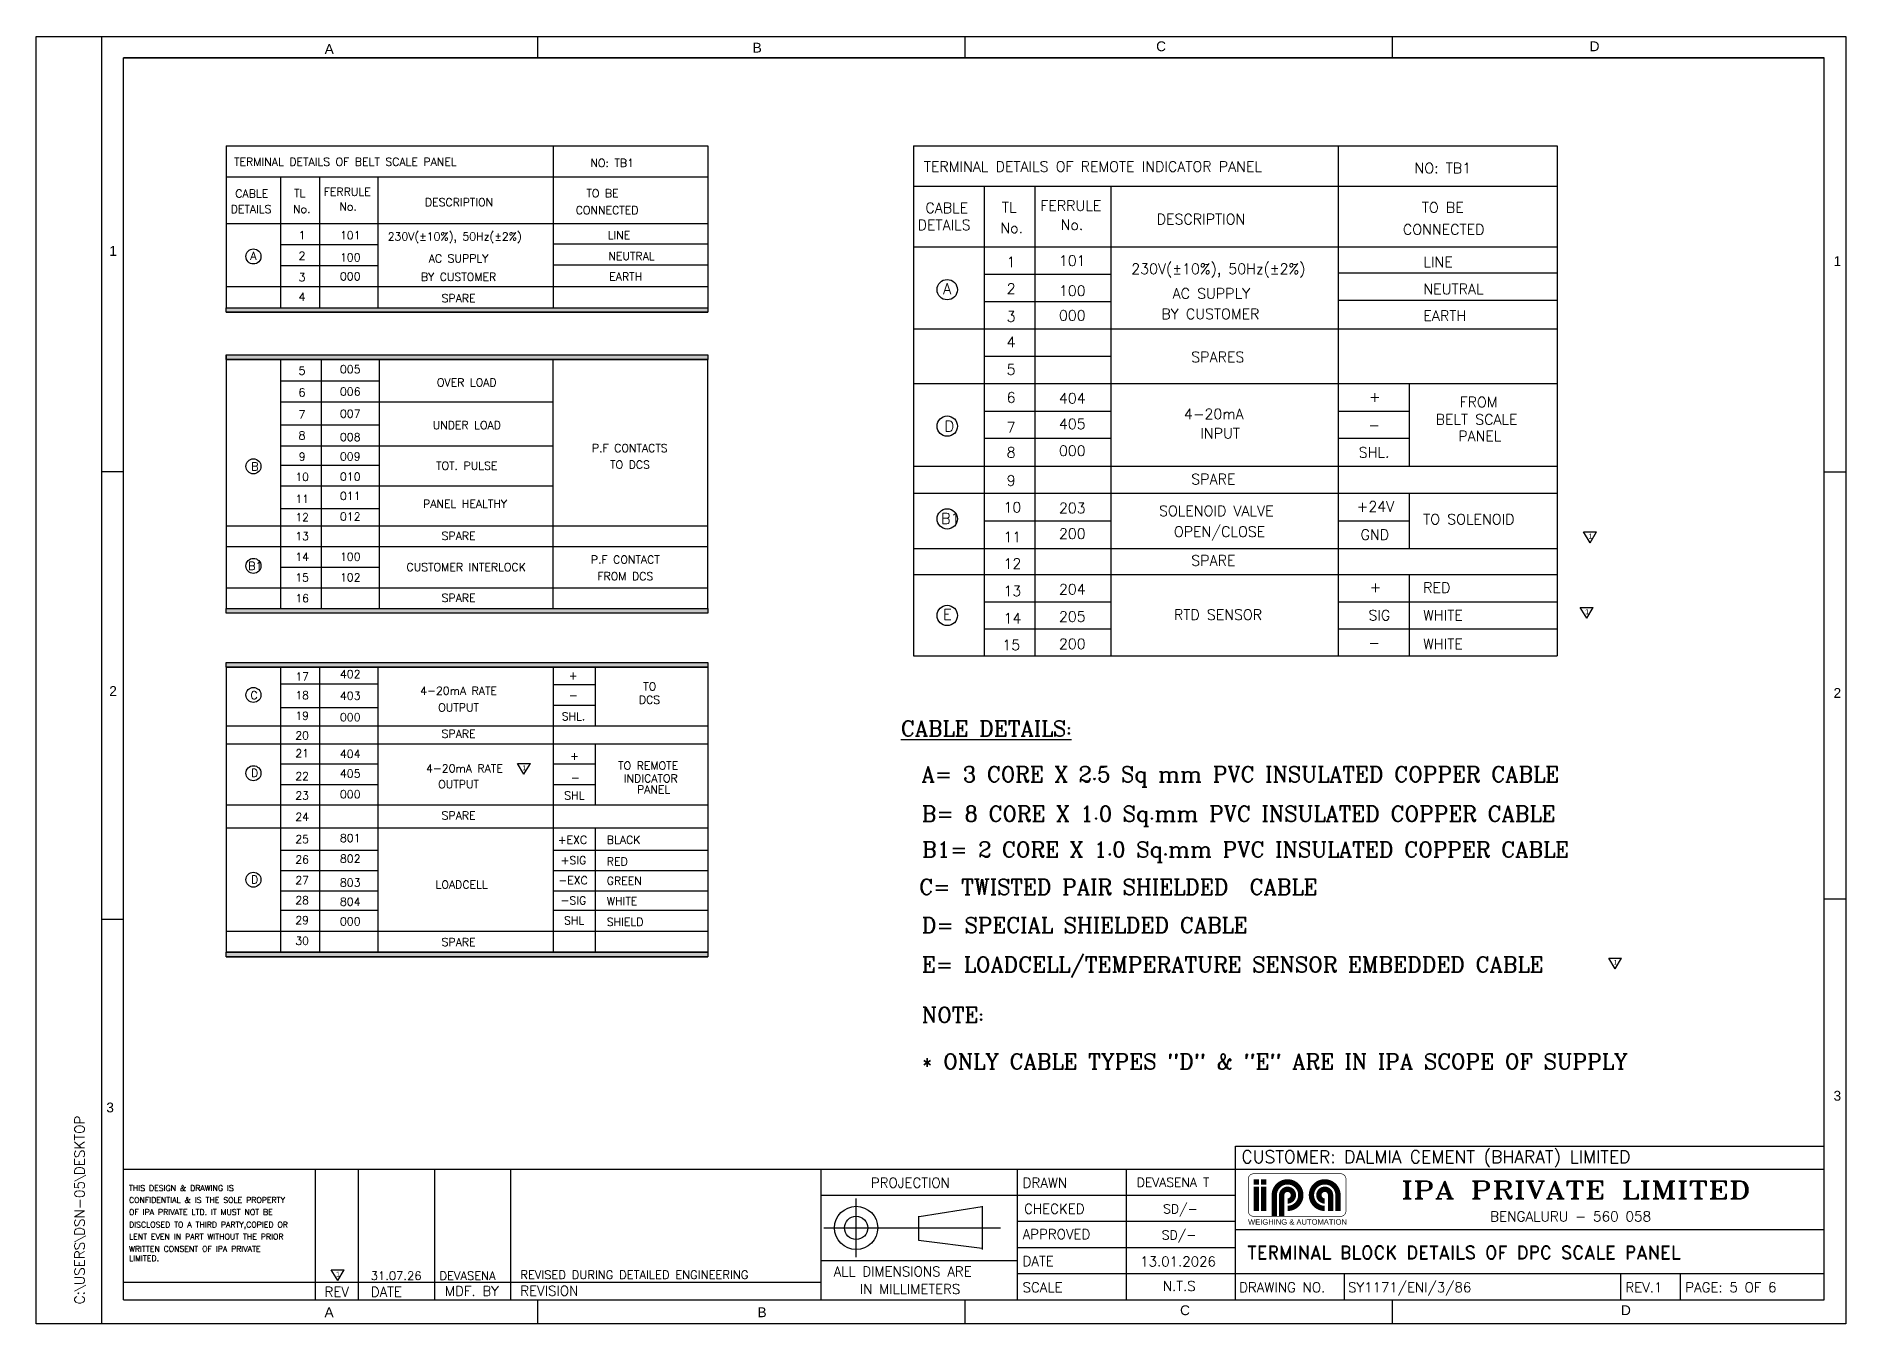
# Model space of a CAD drawing. Header units: inches. Extents: x 784 to 2184505, y 7 to 371504.
# Drawn here: x 707343 to 835854, y 275330 to 366831 of the extents above; entities that cross this region are included whole.
import ezdxf
from ezdxf.enums import TextEntityAlignment as Align

# ---------------------------------------------------------------- set-up
doc = ezdxf.new("R2010")
doc.units = ezdxf.units.IN
doc.header["$MEASUREMENT"] = 0
doc.layers.add('Object', color=2, linetype='Continuous', lineweight=30)
doc.layers.add('SHEET', color=10, linetype='Continuous')
doc.styles.add('ROMAMC', font='romanc.shx', dxfattribs={"height": 7})
doc.styles.add('ROMANC', font='romanc.shx', dxfattribs={"height": 5})
doc.styles.add('ROMAND', font='romand', dxfattribs={"height": 3})
doc.styles.add('ROMANS', font='romans')
doc.styles.add('ROMANT', font='romant', dxfattribs={"width": 1.3, "height": 4})
doc.styles.get("Standard").update_dxf_attribs({"font": 'arial.ttf'})

msp = doc.modelspace()

# ---------------------------------------------------------------- hatches: boundary and pattern name
for points in [[(720829.17006, 347537.79411), (720829.17006, 347213.09063), (755034.16719, 347213.09063), (755034.16719, 347537.79411)], [(720829.17006, 344179.49889), (720829.17006, 343854.79541), (755034.16719, 343854.79541), (755034.16719, 344179.49889)], [(720829.17006, 326153.87713), (720829.17006, 325829.17365), (755034.16719, 325829.17365), (755034.16719, 326153.87713)], [(720829.65912, 322316.36517), (720829.65912, 321991.6617), (755034.65625, 321991.6617), (755034.65625, 322316.36517)], [(720829.65912, 301740.16257), (720829.65912, 301415.4591), (755034.65625, 301415.4591), (755034.65625, 301740.16257)]]:
    msp.add_hatch(color=256).paths.add_polyline_path(points)

# ---------------------------------------------------------------- linework, layer by layer
at = {"linetype": 'Continuous'}
for p, q in [((720828.68099, 359041.2837, 7065.37721), (755034.16719, 359041.2837, 7065.37721)), ((744056.88112, 359041.2837, 7065.37721), (744056.88112, 347537.79411, 7065.37721)), ((769641.6098, 359041.2837, 7065.37721), (815349.08055, 359041.2837, 7065.37721)), ((769641.6098, 359041.2837, 7065.37721), (769641.6098, 322808.91223, 7065.37721)), ((799814.5651, 359041.2837, 7065.37721), (799814.5651, 322808.91223, 7065.37721)), ((815349.08055, 359041.2837, 7065.37721), (815349.08055, 322808.91223, 7065.37721)), ((720828.68099, 356829.07416, 7065.37721), (755034.16719, 356829.07416, 7065.37721)), ((724700.04768, 356829.07416, 7065.37721), (724700.04768, 347537.79411, 7065.37721)), ((727465.3096, 356829.07416, 7065.37721), (727465.3096, 347537.79411, 7065.37721)), ((731613.20248, 356829.07416, 7065.37721), (731613.20248, 347537.79411, 7065.37721)), ((769641.6098, 356167.66891, 7065.37721), (815349.08055, 356167.66891, 7065.37721)), ((774670.43568, 356167.66891, 7065.37721), (774670.43568, 322808.91223, 7065.37721)), ((778262.45417, 356167.66891, 7065.37721), (778262.45417, 330424.793, 7065.37721)), ((783650.4819, 356167.66891, 7065.37721), (783650.4819, 330424.793, 7065.37721)), ((724700.04768, 352017.51842, 7065.37721), (731613.20248, 352017.51842, 7065.37721)), ((744056.88112, 352083.42669, 7065.37721), (755034.16719, 352083.42669, 7065.37721)), ((724700.04768, 350524.27698, 7065.37721), (731613.20248, 350524.27698, 7065.37721)), ((744056.88112, 350588.03275, 7065.37721), (755034.16719, 350588.03275, 7065.37721)), ((774670.43568, 349917.55674, 7065.37721), (783650.4819, 349917.55674, 7065.37721)), ((799814.5651, 350003.17023, 7065.37721), (815349.08055, 350003.17023, 7065.37721)), ((720828.68099, 349031.03555, 7065.37721), (755034.16719, 349031.03555, 7065.37721)), ((720828.68099, 347537.79411, 7065.37721), (755034.16719, 347537.79411, 7065.37721)), ((774670.43568, 347977.86676, 7065.37721), (783650.4819, 347977.86676, 7065.37721)), ((799814.5651, 348060.68419, 7065.37721), (815349.08055, 348060.68419, 7065.37721)), ((769641.6098, 346038.17677, 7065.37721), (815349.08055, 346038.17677, 7065.37721)), ((720829.17006, 343854.79541, 7065.37721), (755034.65625, 343854.79541, 7065.37721)), ((727576.39519, 343854.79541, 7065.37721), (727576.39519, 332030.9862, 7065.37721)), ((774670.43568, 344098.48679, 7065.37721), (783650.4819, 344098.48679, 7065.37721)), ((724700.53674, 342344.94973, 7065.37721), (731724.28807, 342344.94973, 7065.37721)), ((769641.6098, 342158.79681, 7065.37721), (815349.08055, 342158.79681, 7065.37721)), ((724700.53674, 340851.7083, 7065.37721), (744057.37018, 340851.7083, 7065.37721)), ((774672.01929, 340191.50079, 7065.37721), (783652.0655, 340191.50079, 7065.37721)), ((799816.1487, 340191.50079, 7065.37721), (804859.34575, 340191.50079, 7065.37721)), ((724700.53611, 339215.73134, 7065.37721), (731724.28807, 339215.73134, 7065.37721)), ((774672.01929, 338274.56157, 7065.37721), (783652.0655, 338274.56157, 7065.37721)), ((799816.1487, 338274.56157, 7065.37721), (804859.34575, 338274.56157, 7065.37721)), ((724700.53674, 337722.48991, 7065.37721), (744057.37018, 337722.48991, 7065.37721)), ((724700.53674, 336349.2551, 7065.37721), (731724.28807, 336349.2551, 7065.37721)), ((769641.6098, 336276.32425, 7065.37721), (815349.08055, 336276.32425, 7065.37721)), ((724700.53674, 334876.73805, 7065.37721), (744057.37018, 334876.73805, 7065.37721)), ((769641.6098, 334359.38502, 7065.37721), (815350.66415, 334359.38502, 7065.37721)), ((724700.53674, 333278.58454, 7065.37721), (731724.28807, 333278.58454, 7065.37721)), ((720829.17006, 332030.9862, 7065.37721), (755034.65625, 332030.9862, 7065.37721)), ((727576.39519, 332030.9862, 7065.37721), (727576.39519, 326153.87713, 7065.37721)), ((774673.60289, 332392.08901, 7065.37721), (783653.64911, 332392.08901, 7065.37721)), ((799817.7323, 332392.08901, 7065.37721), (804860.92935, 332392.08901, 7065.37721)), ((720829.17006, 330561.70893, 7065.37721), (755034.65625, 330561.70893, 7065.37721)), ((720829.17006, 330561.70893, 7065.37721), (755034.65625, 330561.70893, 7065.37721)), ((769641.6098, 330424.793, 7065.37721), (815349.08055, 330424.793, 7065.37721)), ((778262.45417, 330525.50658, 7065.37721), (778262.45417, 322808.91223, 7065.37721)), ((783650.4819, 330525.50658, 7065.37721), (783650.4819, 322808.91223, 7065.37721)), ((799817.7323, 330424.793, 7065.37721), (804860.92935, 330424.793, 7065.37721)), ((724700.53674, 329092.43166, 7065.37721), (731724.28807, 329092.43166, 7065.37721)), ((724700.53674, 329092.43166, 7065.37721), (731724.28807, 329092.43166, 7065.37721)), ((769641.6098, 328585.81659, 7065.37721), (815350.66415, 328585.81659, 7065.37721)), ((720829.17006, 327623.15439, 7065.37721), (755034.65625, 327623.15439, 7065.37721)), ((720829.17006, 327623.15439, 7065.37721), (755034.65625, 327623.15439, 7065.37721)), ((774672.01929, 326646.12661, 7065.37721), (783652.0655, 326646.12661, 7065.37721)), ((799816.1487, 326646.12661, 7065.37721), (815350.66415, 326646.12661, 7065.37721)), ((774672.01929, 324706.43663, 7065.37721), (783652.0655, 324706.43663, 7065.37721)), ((799816.1487, 324706.43663, 7065.37721), (815350.66415, 324706.43663, 7065.37721)), ((769641.6098, 322808.91223, 7065.37721), (815352.24775, 322808.91223, 7065.37721)), ((720829.17006, 321991.6617, 7065.37721), (720829.17006, 301740.16257, 7065.37721)), ((720829.17006, 321991.6617, 7065.37721), (755034.65625, 321991.6617, 7065.37721)), ((720829.17006, 321991.6617, 7065.37721), (755034.65625, 321991.6617, 7065.37721)), ((727465.79866, 321991.6617, 7065.37721), (727465.79866, 301740.16257, 7065.37721)), ((731613.69154, 321991.6617, 7065.37721), (731613.69154, 301740.16257, 7065.37721)), ((744057.37018, 321991.6617, 7065.37721), (744057.37018, 317659.60271, 7065.37721)), ((744057.37018, 321991.6617, 7065.37721), (744057.37018, 317659.60271, 7065.37721)), ((747028.76327, 321991.6617, 7065.37721), (747028.76327, 317834.90761, 7065.37721)), ((724700.53674, 320800.90924, 7065.37721), (731613.69154, 320800.90924, 7065.37721)), ((744059.09409, 320765.34099, 7065.37721), (747028.76327, 320765.34099, 7065.37721)), ((724700.53674, 319117.43906, 7065.37721), (731613.69154, 319117.43906, 7065.37721)), ((744057.37018, 319290.57859, 7065.37721), (747028.76327, 319290.57859, -203247.95649)), ((720829.17006, 317834.90761, 7065.37721), (755034.65625, 317834.90761, 7065.37721)), ((720829.17006, 316552.37617, 7065.37721), (755034.65625, 316552.37617, 7065.37721)), ((744057.37018, 316183.87561, 7065.37721), (744057.37018, 301740.16257, 7065.37721)), ((744057.37018, 316183.87561, 7065.37721), (744057.37018, 301740.16257, 7065.37721)), ((747028.76327, 316552.37617, 7065.37721), (747028.76327, 312198.62427, 7065.37721)), ((724700.53674, 315131.3945, 7065.37721), (731613.69154, 315131.3945, 7065.37721)), ((744057.37018, 315131.3945, 7065.37721), (747028.76327, 315131.3945, 7065.37721)), ((747028.76327, 316121.11459, 7065.37721), (747028.76327, 312177.72748, 7065.37721)), ((724700.53674, 313655.6674, 7065.37721), (731613.69154, 313655.6674, 7065.37721)), ((744057.37018, 313655.6674, 7065.37721), (747028.76327, 313655.6674, 7065.37721)), ((720829.17006, 312198.62427, 7065.37721), (755034.65625, 312198.62427, 7065.37721)), ((747028.76327, 310581.01086, 7065.37721), (747028.76327, 301740.16257, 7065.37721)), ((724750.72452, 308986.21186, -193848.97594), (731613.69154, 308986.21186, -193848.97594)), ((744057.37018, 308986.21186, -193848.97594), (755034.65625, 308986.21186, -193848.97594)), ((724750.72452, 307536.31505, -193848.97594), (731613.69154, 307536.31505, -193848.97594)), ((744057.37018, 307536.31505, -193848.97594), (755034.65625, 307536.31505, -193848.97594)), ((724700.53674, 306089.7731, 7065.37721), (731613.69154, 306089.7731, 7065.37721)), ((744057.37018, 306089.7731, 7065.37721), (755034.65625, 306089.7731, 7065.37721)), ((724700.53674, 304726.64545, 7065.37721), (731613.69154, 304726.64545, 7065.37721)), ((744057.37018, 304726.64545, 7065.37721), (755034.65625, 304726.64545, 7065.37721))]:
    msp.add_line(p, q, dxfattribs=at)
for p, q in [((720828.68099, 359041.2837, 7065.37721), (720828.68099, 347537.79411, 7065.37721)), ((755034.16719, 359041.2837, 7065.37721), (755034.16719, 347537.79411, 7065.37721)), ((720829.17006, 344179.49889, 7065.37721), (720829.68724, 326153.87713, 7065.37721)), ((724700.53674, 343854.79541, 7065.37721), (724700.53674, 332030.9862, 7065.37721)), ((731724.28807, 332030.9862, 7065.37721), (731724.28807, 343854.79541, 7065.37721)), ((744057.37018, 332030.9862, 7065.37721), (744057.37018, 343854.79541, 7065.37721)), ((755034.16719, 326153.87713, 7065.37721), (755034.65625, 343854.79541, 7065.37721)), ((804860.92935, 336276.32425, 7065.37721), (804860.92935, 342158.79681, 7065.37721)), ((804860.92935, 330424.793, 7065.37721), (804860.92935, 334359.38502, 7065.37721)), ((724700.53674, 332030.9862, 7065.37721), (724700.53674, 326153.87713, 7065.37721)), ((731724.28807, 326153.87713, 7065.37721), (731724.28807, 332030.9862, 7065.37721)), ((744057.37018, 326153.87713, 7065.37721), (744057.37018, 332030.9862, 7065.37721)), ((817236.69999, 331612.87367), (818156.12342, 331612.87367)), ((817696.41171, 330839.2125), (817236.69999, 331612.87367)), ((817696.41171, 330839.2125), (818156.12342, 331612.87367)), ((804860.92935, 322808.91223, 7065.37721), (804860.92935, 328585.81659, 7065.37721)), ((816996.69999, 326240.16969), (817916.12342, 326240.16969)), ((817456.41171, 325466.50851), (816996.69999, 326240.16969)), ((817456.41171, 325466.50851), (817916.12342, 326240.16969)), ((724700.53674, 321991.6617, 7065.37721), (724700.53674, 301740.16257, 7065.37721)), ((755034.65625, 321991.6617, 7065.37721), (755034.65625, 301740.16257, 7065.37721)), ((744057.37018, 317659.60271, 7065.37721), (744057.37018, 316183.87561, 7065.37721)), ((741523.36554, 315151.32953), (742442.78897, 315151.32953)), ((741983.07726, 314377.66835), (741523.36554, 315151.32953)), ((741983.07726, 314377.66835), (742442.78897, 315151.32953)), ((720829.17006, 310581.01086, 7065.37721), (755034.65625, 310581.01086, -193848.97594)), ((744057.37018, 310581.01086, -193848.97594), (755034.65625, 310581.01086, -193848.97594)), ((744057.37018, 308986.21186, -81418.40539), (755034.65625, 308986.21186, 7065.37721)), ((720829.17006, 303227.91684, 7065.37721), (755034.65625, 303227.91684, -193848.97594)), ((755034.65625, 301740.16257, 7065.37721), (720829.17006, 301740.16257, 7065.37721)), ((819016.69999, 301322.87367), (819936.12342, 301322.87367)), ((819476.41171, 300549.2125), (819016.69999, 301322.87367)), ((819476.41171, 300549.2125), (819936.12342, 301322.87367)), ((728296.69999, 279172.87367), (729216.12342, 279172.87367)), ((728756.41171, 278399.2125), (728296.69999, 279172.87367)), ((728756.41171, 278399.2125), (729216.12342, 279172.87367))]:
    msp.add_line(p, q)
at = {"color": 7, "linetype": 'Continuous'}
for p, q in [((720829.17005, 347537.79411, 7065.37721), (755034.16718, 347537.79411, 7065.37721)), ((720829.17006, 347213.09063, 7065.37721), (755034.16719, 347213.09063, 7065.37721)), ((720829.17006, 343854.79541, 7065.37721), (755034.16719, 343854.79541, 7065.37721)), ((720829.65912, 321991.6617, 7065.37721), (755034.65625, 321991.6617, 7065.37721)), ((720829.65912, 301415.4591, 7065.37721), (755034.65625, 301415.4591, 7065.37721))]:
    msp.add_line(p, q, dxfattribs=at)
at = {"color": 0}
for p, q in [((765570.78853, 280061.266, 12132.91572), (765570.78853, 284228.99422, 12132.91572)), ((769989.35582, 282973.88731, 12132.91572), (769989.35582, 281275.15621, 12132.91572)), ((774528.79545, 283654.71194, 12132.91572), (770052.08911, 282935.4652, 12132.91572)), ((774528.67344, 283680.5003, 12132.91572), (774528.67344, 280612.5477, 12132.91572)), ((763272.1822, 282146.524, 12132.91572), (775825.74334, 282146.524, 12132.91572)), ((769989.35582, 281275.15621, 12132.91572), (774528.67344, 280715.2172, 12132.91572))]:
    msp.add_line(p, q, dxfattribs=at)
at = {"elevation": 7065.37721}
for points in [[(720829.17006, 347537.79411), (755034.16719, 347537.79411), (755034.16719, 347213.09063), (720829.17006, 347213.09063)], [(720829.17006, 344179.49889), (755034.16719, 344179.49889), (755034.16719, 343854.79541), (720829.17006, 343854.79541)], [(720829.17006, 326153.87713), (755034.16719, 326153.87713), (755034.16719, 325829.17365), (720829.17006, 325829.17365)], [(720829.65912, 322316.36517), (755034.65625, 322316.36517), (755034.65625, 321991.6617), (720829.65912, 321991.6617)], [(720829.65912, 301740.16257), (755034.65625, 301740.16257), (755034.65625, 301415.4591), (720829.65912, 301415.4591)]]:
    msp.add_lwpolyline(points, close=True, dxfattribs=at)
for centre, radius in [((722772.95957, 351176.85615, 11946.0053), 532.32865), ((772043.09482, 348817.03801, 7065.37721), 722.54009), ((772043.09482, 339118.58809, 7065.37721), 722.54009), ((722773.44864, 336263.314, 11946.0053), 532.32865), ((772044.67842, 332528.28731, 7065.37721), 722.54009), ((722773.44864, 329189.66584, 11946.0053), 532.32865), ((772044.67842, 325665.12579, 7065.37721), 722.54009), ((722773.44864, 320018.45728, 11946.0053), 532.32865), ((722773.44864, 314456.4802, 11946.0053), 532.32865), ((722773.44864, 306890.33857, 11946.0053), 532.32865)]:
    msp.add_circle(centre, radius)
at = {"color": 0}
for radius in [1533.9763, 827.36331]:
    msp.add_circle((765570.78853, 282146.524, 12132.91572), radius, dxfattribs=at)
at = {"layer": 'SHEET', "color": 124, "linetype": 'Continuous', "true_color": 0x00a183}
for p, q in [((711997.70025, 275329.78858, 12132.91572), (711997.70025, 366811.21585, 12132.91572)), ((742961.88211, 365289.619, 12132.91572), (742961.88211, 366830.97488, 12132.91572)), ((713545.90934, 365289.619, 12132.91572), (834306.21858, 365289.619, 12132.91572)), ((713545.90934, 365289.619, 12132.91572), (834306.21858, 365289.619, 12132.91572)), ((713545.90934, 365289.619, 12132.91572), (834306.21858, 365289.619, 12132.91572)), ((834306.21858, 365289.619, 12132.91572), (713545.90934, 365289.619, 12132.91572)), ((713545.90934, 277041.70071, 12132.91572), (713545.90934, 365289.619, 12132.91572)), ((834306.21858, 277041.70071, 12132.91572), (834306.21858, 365289.619, 12132.91572)), ((835844.64695, 305502.13656, 12132.91572), (834306.21858, 305502.38199, 12132.91572)), ((792504.57307, 286330.95527, 12132.91572), (792504.57307, 287947.89741, 12132.91572)), ((792504.57307, 287947.89741, 12132.91572), (834306.21858, 287947.89741, 12132.91572)), ((713545.90934, 286330.95527, 12132.91572), (834306.21858, 286330.95527, 12132.91572)), ((713545.90934, 286330.95527, 12132.91572), (834306.21858, 286330.95527, 12132.91572)), ((727165.49213, 286330.95527, 12132.91572), (727165.49213, 277041.70071, 12132.91572)), ((730237.08102, 277029.62401, 12132.91572), (730237.08102, 286318.87857, 12132.91572)), ((735643.21612, 277041.70071, 12132.91572), (735643.21612, 286330.95527, 12132.91572)), ((741049.35122, 277041.70071, 12132.91572), (741049.35122, 286330.95527, 12132.91572)), ((763088.60031, 277041.70071, 12132.91572), (763088.60031, 286330.95527, 12132.91572)), ((777022.48215, 277041.70071, 12132.91572), (777022.48215, 286330.95527, 12132.91572)), ((784763.52761, 277041.70071, 12132.91572), (784763.52761, 286330.95527, 12132.91572)), ((792504.57307, 277041.70071, 12132.91572), (792504.57307, 286330.95527, 12132.91572)), ((763088.60031, 284473.10436, 12132.91572), (792504.57307, 284473.10436, 12132.91572)), ((777022.48215, 282615.25345, 12132.91572), (792504.57307, 282615.25345, 12132.91572)), ((792504.57307, 282022.24211, 12132.91572), (834306.21858, 282022.24211, 12132.91572)), ((777022.48215, 280757.40254, 12132.91572), (792504.57307, 280757.40254, 12132.91572)), ((763088.60031, 279828.47708, 12132.91572), (777022.48215, 279828.47708, 12132.91572)), ((777022.48215, 278899.55162, 12132.91572), (834306.21858, 278899.55162, 12132.91572)), ((800245.61854, 277041.70071, 12132.91572), (800245.61854, 278899.55162, 12132.91572)), ((819874.14588, 277041.70071, 12132.91572), (819874.14588, 278899.55162, 12132.91572)), ((824123.9836, 277041.70071, 12132.91572), (824123.9836, 278899.55162, 12132.91572)), ((713545.90934, 278280.26799, 12132.91572), (763088.60031, 278280.26799, 12132.91572)), ((713545.90934, 277041.70071, 12132.91572), (834306.21858, 277041.70071, 12132.91572)), ((773306.78032, 275329.78858, 12132.91572), (773306.78032, 277041.70071, 12132.91572)), ((803651.67854, 275329.78858, 12132.91572), (803651.67854, 277041.70071, 12132.91572))]:
    msp.add_line(p, q, dxfattribs=at)
at = {"layer": 'SHEET', "color": 0, "linetype": 'Continuous'}
for p, q in [((773306.78032, 365289.619, 12132.91572), (773306.78032, 366830.97488, 12132.91572)), ((803651.67854, 365289.619, 12132.91572), (803651.67854, 366830.97488, 12132.91572)), ((720828.68099, 353510.75986, 7065.37721), (755034.16719, 353510.75986, 7065.37721)), ((769641.6098, 351857.24672, 7065.37721), (815349.08055, 351857.24672, 7065.37721)), ((707353.07297, 335867.53359, 12132.91572), (707348.13322, 335867.53438, 12132.91572)), ((713545.90934, 335866.54564, 12132.91572), (711997.70025, 335866.79263, 12132.91572)), ((835849.48791, 335847.03439, 12132.91572), (834306.21858, 335847.28059, 12132.91572)), ((707353.07297, 304060.9506, 12132.91572), (707343.29226, 304060.95216, 12132.91572)), ((713545.90934, 304059.96265, 12132.91572), (711997.70025, 304060.20964, 12132.91572)), ((742961.88211, 275329.78858, 12132.91572), (742961.88211, 277041.70071, 12132.91572))]:
    msp.add_line(p, q, dxfattribs=at)
at = {"layer": 'SHEET', "color": 124, "linetype": 'Continuous', "true_color": 0x00a183, "elevation": 12132.91572}
msp.add_lwpolyline([(707353.07297, 366811.21585), (835854.42767, 366811.21585), (835854.42767, 275329.78858), (707353.07297, 275329.78858)], close=True, dxfattribs=at)
at = {"layer": 'SHEET', "color": 4, "linetype": 'Continuous', "const_width": 45.25582}
msp.add_lwpolyline([(799978.08873, 285995.31666), (793799.46278, 285995.31666, 0.4142135624), (793422.33096, 285618.18484), (793422.33096, 283343.84328, 0.4142135624), (793799.46278, 282966.71147), (799978.08873, 282966.71147, 0.4142135624), (800355.22055, 283343.84328), (800355.22055, 285618.18484, 0.4142135624)], format="xyb", close=True, dxfattribs=at)
at = {"layer": 'SHEET', "color": 4, "linetype": 'Continuous', "const_width": 377.13182}
for points in [[(793984.37731, 285229.35201), (793984.37731, 285606.48383)], [(794512.36185, 285229.35201), (794512.36185, 285606.48383)], [(793984.37731, 283343.69293), (793984.37731, 285078.49929)], [(794512.36185, 283343.69293), (794512.36185, 285078.49929)], [(795266.62549, 282966.56111), (795266.62549, 284475.08838)]]:
    msp.add_lwpolyline(points, dxfattribs=at)
for points in [[(795266.62549, 284475.08838, -2.4142135624), (796209.45503, 283532.25884, 0.048516246)], [(799792.2073, 283343.69293), (799792.2073, 284475.08838, 2.4142135624), (798849.37775, 283532.25884, 0.362037375)], [(795794.61003, 282966.56111), (795794.61003, 284475.08838, -2.4142135624), (796209.45503, 284060.24338, 1.7118172848)], [(799264.22275, 283343.69293), (799264.22275, 284475.08838, 2.4142135624), (798849.37775, 284060.24338, 0.3121925891)]]:
    msp.add_lwpolyline(points, format="xyb", dxfattribs=at)

# ---------------------------------------------------------------- texts
at = {"color": 0}
for s, height, style, p in [('CUSTOMER: DALMIA CEMENT (BHARAT) LIMITED', 891.4686096, 'ROMAND', (792933.54013, 286755.01884, 9781.55083)), ('PROJECTION', 696.694092, 'ROMAND', (766616.4417, 285005.53217, 12132.91572)), ('DRAWN', 696.694092, 'ROMAND', (777394.5259, 285005.53217, 12132.91572)), ('DEVASENA T', 643.056664, 'ROMAND', (785500.0991, 285064.74342, 12132.91572)), ('THIS DESIGN & DRAWING IS', 403.693172, 'ROMANC', (713936.36348, 284772.95699, 12132.91572)), ('CONFIDENTIAL & IS THE SOLE PROPERTY', 403.693172, 'ROMANC', (713936.36348, 283924.16622, 12132.91572)), ('OF IPA PRIVATE LTD. IT MUST NOT BE ', 403.693172, 'ROMANC', (713936.36348, 283065.02434, 12132.91572)), ('CHECKED', 696.694092, 'ROMAND', (777499.64747, 283156.55937, 12132.91572)), ('SD/-', 643.056664, 'ROMAND', (787373.70948, 283177.99599, 12132.91572)), ('DISCLOSED TO A THIRD PARTY,COPIED OR', 403.693172, 'ROMANC', (713936.36348, 282174.82914, 12132.91572)), ('LENT EVEN IN PART WITHOUT THE PRIOR ', 403.693172, 'ROMANC', (713936.36348, 281326.03837, 12132.91572)), ('APPROVED', 696.694092, 'ROMAND', (777394.5259, 281350.66203, 12132.91572)), ('SD/-', 643.056664, 'ROMAND', (787275.04045, 281325.30902, 12132.91572)), ('WRITTEN CONSENT OF IPA PRIVATE ', 403.693172, 'ROMANC', (713936.36348, 280456.54538, 12132.91572)), ('LIMITED.', 403.693172, 'ROMANC', (713936.36348, 279786.01244, 12132.91572)), ('TERMINAL BLOCK DETAILS OF DPC SCALE PANEL', 938.3880101, 'ROMAND', (793340.48882, 279930.52518, 12015.34748)), ('31.07.26', 600, 'ROMAND', (731103.68178, 278445.88011, 12132.91572)), ('DEVASENA', 600, 'ROMAND', (735983.28856, 278445.88011, 12132.91572)), ('REVISED DURING DETAILED ENGINEERING', 600, 'ROMAND', (741723.19071, 278522.0757, 12132.91572)), ('ALL DIMENSIONS ARE ', 696.6940917, 'ROMAND', (763982.29581, 278702.36594, 12132.91572)), ('DATE', 696.694092, 'ROMAND', (777394.5259, 279436.41849, 12132.91572)), ('13.01.2026', 697.03662, 'ROMAND', (785746.705, 279411.83208, 12132.91572)), ('REV', 696.694092, 'ROMAND', (727818.4182, 277251.79575, 12132.91572)), ('DATE', 696.694092, 'ROMAND', (731103.68178, 277251.79575, 12132.91572)), ('REVISION', 696.694092, 'ROMAND', (741723.19071, 277327.99135, 12132.91572)), ('IN MILLIMETERS', 696.6940917, 'ROMAND', (765833.80073, 277453.44136, 12132.91572)), ('SCALE', 696.694092, 'ROMAND', (777394.5259, 277574.88392, 12132.91572)), ('N.T.S', 696.694092, 'ROMAND', (787352.32086, 277673.24611, 12132.91572)), ('DRAWING NO.', 696.6940917, 'ROMAND', (792770.06677, 277574.12852, 12132.91572)), ('SY1171/ENI/3/86', 696.6940917, 'ROMAND', (800511.11223, 277574.12852, 12132.91572)), ('REV.1', 696.694092, 'ROMAND', (820202.84062, 277574.12852, 12132.91572)), ('PAGE: 5 OF 6', 696.6940917, 'ROMAND', (824452.67834, 277574.12852, 12132.91572))]:
    msp.add_text(s, height=height, dxfattribs=dict(at, style=style)).set_placement(p)
at = {"color": 4, "style": 'ROMANT', "width": 1.3}
msp.add_text('IPA PRIVATE LIMITED', height=1258.2536029, dxfattribs=at).set_placement((804285.98796, 284213.80357, 424861.84625))
at = {"color": 4, "style": 'ROMAND'}
msp.add_text('BENGALURU - 560 058', height=707.7676516, dxfattribs=at).set_placement((810590.31094, 282605.9651, 424861.84625))
at = {"color": 0, "style": 'ROMAND'}
msp.add_text('MDF. BY', height=696.694092, dxfattribs=at).set_placement((738281.84333, 277662.74435, 12132.91572), align=Align.MIDDLE)
at = {"layer": 'Object', "color": 7, "insert": (789666.53092, 282760.84914), "char_height": 385.1902062, "width": 14498.5023624, "attachment_point": 1, "style": 'ROMANS'}
msp.add_mtext('\\pxqc;{\\fArial|b0|i0|c0|p0;\\C4;WEIGHING & AUTOMATION}', dxfattribs=at)
at = {"layer": 'SHEET', "color": 0, "linetype": 'Continuous'}
for s, height, p in [('A', 696.69409, (727828.88184, 365569.18289, 12132.91572)), ('B', 696.69409, (758224.65321, 365665.88994, 12132.91572)), ('C', 696.69409, (786877.99201, 365762.5972, 12132.91572)), ('D', 696.69409, (817660.97066, 365762.5972, 12132.91572)), ('1', 696.69409, (712530.93075, 351220.32671, 12132.91572)), ('1', 696.69409, (834983.35369, 350493.66358, 12132.91572)), ('1', 350, (817585.03289, 331130.90907, 12132.91572)), ('1', 350, (817345.03289, 325758.20508, 12132.91572)), ('2', 696.69409, (712530.93075, 319948.06382, 12132.91572)), ('2', 696.69409, (834983.35369, 319811.4431, 12132.91572)), ('1', 350, (741871.69844, 314669.36492, 12132.91572)), ('1', 350, (819365.03289, 300840.90907, 12132.91572)), ('3', 696.69409, (834983.35369, 291188.43216, 12132.91572)), ('3', 696.69409, (712320.8446, 290354.8484, 12132.91572)), ('1', 350, (728645.03289, 278690.90907, 12132.91572)), ('A', 696.69409, (727818.4182, 275802.57401, 12132.91572)), ('B', 696.69409, (758565.14581, 275802.57401, 12132.91572)), ('C', 696.69409, (788576.53331, 275946.71886, 12132.91572)), ('D', 696.69409, (819886.49078, 275946.71842, 12132.91572))]:
    msp.add_text(s, height=height, dxfattribs=at).set_placement(p)
at = {"layer": 'SHEET', "color": 0, "linetype": 'Continuous', "style": 'ROMAMC'}
for s, height, p in [('TERMINAL DETAILS OF BELT SCALE PANEL', 568.2808043, (721396.84245, 357621.8071, 7065.37721)), ('NO: TB1', 568.280804, (746696.12902, 357537.60286, 7065.37721)), ('TERMINAL DETAILS OF REMOTE INDICATOR PANEL', 738.185103, (770379.63988, 357197.41273, 7065.37721)), ('NO: TB1', 738.185103, (805226.59376, 357088.03314, 7065.37721)), ('FERRULE', 568.280804, (727763.66143, 355485.40005, 7065.37721)), ('DETAILS', 568.280804, (721154.12112, 354256.84237, 7065.37721)), ('CABLE', 568.280804, (721482.40695, 355359.42384, 7065.37721)), ('No.', 568.280804, (725580.08167, 354263.6352, 7065.37721)), ('TL', 568.280804, (725660.14245, 355383.02596, 7065.37721)), ('No.', 568.280804, (728872.58504, 354439.53961, 7065.37721)), ('DESCRIPTION', 568.2808043, (734948.85892, 354743.37419, 7065.37721)), ('CONNECTED', 568.280804, (745655.33563, 354183.67873, 7065.37721)), ('TO BE', 568.280804, (746412.98965, 355383.02596, 7065.37721)), ('CABLE', 738.185103, (770490.7864, 354258.6233, 7065.37721)), ('TL', 738.185103, (775917.57909, 354289.28197, 7065.37721)), ('FERRULE', 738.185103, (778650.00708, 354422.26381, 7065.37721)), ('TO BE', 738.185103, (805744.38179, 354289.28197, 7065.37721)), ('DETAILS', 738.185103, (769937.75232, 353047.93828, 7065.37721)), ('No.', 738.185103, (775813.58179, 352835.21634, 7065.37721)), ('No.', 738.185103, (780090.47609, 353063.71256, 7065.37721)), ('DESCRIPTION', 738.185103, (786915.26448, 353458.38745, 7065.37721)), ('CONNECTED', 738.185103, (804405.97267, 352731.35452, 7065.37721)), ('1', 568.2808, (725976.28345, 352399.37352, 7065.37721)), ('101', 568.280804, (728914.46386, 352398.31969, 7065.37721)), ('230V(±10%), 50Hz(±2%)', 568.2808043, (732302.18556, 352310.0362, 7065.37721)), ('LINE', 568.280804, (747928.70477, 352404.65509, 7065.37721)), ('A', 568.2808, (722544.94429, 350944.65866, 7065.37721)), ('2', 568.2808, (725976.28345, 350944.65866, 7065.37721)), ('100', 568.280804, (728914.46386, 350825.9652, 7065.37721)), ('NEUTRAL', 568.280804, (747976.59255, 350922.69552, 7065.37721)), ('1', 738.1851, (776261.83779, 350413.57868, 7065.37721)), ('101', 738.185103, (779970.75509, 350508.82688, 7065.37721)), ('LINE', 738.185103, (805857.5002, 350420.43933, 7065.37721)), ('3', 568.2808, (725976.28345, 349417.88604, 7065.37721)), ('000', 568.280804, (728914.46386, 349480.36802, 7065.37721)), ('EARTH', 568.280804, (748041.87055, 349457.50274, 7065.37721)), ('230V(±10%), 50Hz(±2%)', 738.185103, (785111.50967, 349929.30094, 7065.37721)), ('4', 568.2808, (725976.28345, 348022.71471, 7065.37721)), ('A', 771.33865, (771733.60521, 348501.87181, 440.57721)), ('2', 738.1851, (776261.83779, 348523.93392, 7065.37721)), ('100', 738.185103, (779970.75509, 348369.75356, 7065.37721)), ('AC SUPPLY', 738.185103, (788048.69195, 348178.92205, 7065.37721)), ('NEUTRAL', 738.185103, (805857.5002, 348495.40426, 7065.37721)), ('3', 738.1851, (776261.83779, 346540.68763, 7065.37721)), ('000', 738.185103, (779970.75509, 346621.85044, 7065.37721)), ('BY CUSTOMER', 738.185103, (787250.26197, 346721.8915, 7065.37721)), ('EARTH', 738.185103, (805857.5002, 346592.1489, 7065.37721)), ('4', 738.1851, (776261.83779, 344728.3887, 7065.37721)), ('5', 568.2808, (725976.77252, 342775.51437, 7065.37721)), ('005', 568.280804, (728914.95293, 342881.76595, 7065.37721)), ('5', 738.1851, (776261.83779, 342775.99456, 7065.37721)), ('SPARES', 738.185103, (789374.65035, 343662.97948, 7065.37721)), ('006', 568.280804, (728914.95293, 341294.55442, 7065.37721)), ('6', 568.2808, (725976.77252, 341229.61859, 7065.37721)), ('6', 738.1851, (776261.83779, 340785.02741, 7065.37721)), ('404', 738.185103, (779970.75509, 340731.70279, 7065.37721)), ('+', 738.1851, (801987.88709, 340839.67228, 7065.37721)), ('FROM', 738.185103, (808426.77744, 340459.4797, 268049.47721)), ('7', 568.2808, (725976.77252, 339668.46825, 7065.37721)), ('007', 568.280804, (728914.95293, 339721.36586, 7065.37721)), ('D', 771.33865, (771845.23234, 338733.65493, 440.57721)), ('7', 738.1851, (776261.83779, 338669.68768, 7065.37721)), ('405', 738.185103, (779970.75509, 338910.01064, 7065.37721)), ('4-20mA', 738.185103, (788854.03885, 339617.84276, 7065.37721)), ('BELT SCALE', 738.185103, (806720.08268, 339228.61321, 268049.47721)), ('8', 568.2808, (725976.77252, 338173.93999, 7065.37721)), ('008', 568.280804, (728914.95293, 338062.42124, 7065.37721)), ('INPUT', 738.185103, (790012.05526, 338246.58586, 7065.37721)), ('-', 738.1851, (801955.41378, 338836.09211, 7065.37721)), ('PANEL', 738.185103, (808330.18743, 338043.275, 268049.47721)), ('9', 568.2808, (725981.25914, 336669.77002, 7065.37721)), ('009', 568.280804, (728914.95293, 336679.79001, 7065.37721)), ('P.F CONTACTS', 568.2808043, (746807.43597, 337277.51237, 7065.37721)), ('8', 738.1851, (776261.83779, 336884.92798, 7065.37721)), ('000', 738.185103, (779970.75509, 337002.4362, 7065.37721)), ('SHL.', 738.185103, (801266.35804, 336886.85412, 7065.37721)), ('B', 568.2808, (722613.93642, 335971.68841, 7065.37721)), ('10', 568.280804, (725744.26263, 335230.9983, 7065.37721)), ('010', 568.280804, (728914.95293, 335245.4373, 7065.37721)), ('TO DCS', 568.280804, (748101.25115, 336098.61084, 7065.37721)), ('9', 738.1851, (776261.83779, 334886.69065, 7065.37721)), ('SPARE', 738.185103, (789374.65035, 334982.97948, 7065.37721)), ('11', 568.280804, (725744.26263, 333659.70977, 7065.37721)), ('011', 568.280804, (728914.95293, 333871.98132, 7065.37721)), ('12', 568.280804, (725744.26263, 332360.4375, 7065.37721)), ('012', 568.280804, (728914.95293, 332407.63669, 7065.37721)), ('PANEL HEALTHY', 568.2808043, (734816.92119, 333314.21849, 7065.37721)), ('B1', 771.338652, (771585.18881, 332173.12111, 440.57721)), ('10', 738.185103, (776033.42139, 332985.61563, 7065.37721)), ('203', 738.185103, (779972.33869, 332932.29101, 7065.37721)), ('SOLENOID VALVE', 738.185103, (787085.62741, 332728.41411, 7065.37721)), ('+24V', 738.185103, (801124.95437, 333040.2605, 7065.37721)), ('TO SOLENOID', 738.185103, (805841.32362, 332131.97181, 7065.37721)), ('13', 568.280804, (725744.26263, 331016.99194, 7065.37721)), ('11', 738.185103, (776033.42139, 330870.2759, 7065.37721)), ('200', 738.185103, (779972.33869, 331110.59885, 7065.37721)), ('OPEN/CLOSE', 738.185103, (788137.43735, 331250.19474, 7065.37721)), ('GND', 738.185103, (801396.99738, 331036.68033, 7065.37721)), ('B1', 568.280804, (722400.25146, 328898.04025, 7065.37721)), ('14', 568.280804, (725744.26263, 329547.71467, 7065.37721)), ('100', 568.280804, (728914.95293, 329555.48824, 7065.37721)), ('P.F CONTACT', 568.2808043, (746731.10035, 329350.56539, 7065.37721)), ('12', 738.185103, (776033.42139, 328980.94271, 7065.37721)), ('SPARE', 738.185103, (789374.65035, 329203.33627, 7065.37721)), ('15', 568.280804, (725744.26263, 328078.4374, 7065.37721)), ('102', 568.280804, (728914.95293, 328091.1436, 7065.37721)), ('FROM DCS', 568.280804, (747195.12454, 328171.66385, 7065.37721)), ('13', 738.185103, (776033.42139, 327041.25272, 7065.37721)), ('204', 738.185103, (779972.33869, 327158.72258, 7065.37721)), ('+', 738.1851, (802034.95437, 327314.19081, 7065.37721)), ('RED', 738.185103, (805841.32362, 327272.0266, 7065.37721)), ('16', 568.280804, (725744.26263, 326609.16013, 7065.37721)), ('E', 771.33865, (771735.18881, 325349.95959, 440.57721)), ('14', 738.185103, (776033.42139, 325101.56274, 7065.37721)), ('205', 738.185103, (779972.33869, 325219.03259, 7065.37721)), ('RTD SENSOR', 738.185103, (788137.43735, 325352.19035, 7065.37721)), ('SIG', 738.185103, (801956.99738, 325310.61063, 7065.37721)), ('WHITE', 738.185103, (805841.32362, 325316.22866, 7065.37721)), ('15', 738.185103, (775960.17297, 323204.03835, 7065.37721)), ('200', 738.185103, (779972.33869, 323279.34261, 7065.37721)), ('WHITE', 738.185103, (805841.32362, 323269.46336, 7065.37721)), ('-', 738.1851, (801956.99738, 323354.81269, 7065.37721)), ('17', 568.280804, (725744.26263, 321036.52008, 7065.37721)), ('402', 568.280804, (728914.95293, 321213.5551, 7065.37721)), ('+', 568.2808, (745162.63017, 321117.22836, 7065.37721)), ('C', 568.2808, (722562.57063, 319715.82695, 7065.37721)), ('18', 568.280804, (725744.26263, 319715.82695, 7065.37721)), ('403', 568.280804, (728914.95293, 319676.47619, 7065.37721)), ('TO', 568.280804, (750454.30211, 320338.54677, 207979.73036)), ('19', 568.280804, (725744.26263, 318258.04418, 7065.37721)), ('000', 568.280804, (728914.95293, 318156.8589, 7065.37721)), ('SHL.', 568.280804, (744662.56603, 318213.42816, 7065.37721)), ('-', 568.2808, (745174.61748, 319717.99366, 7065.37721)), ('DCS', 568.280804, (750141.61509, 319390.98253, 207979.73036)), ('20', 568.280804, (725744.26263, 316855.06986, 7065.37721)), ('%%UCABLE DETAILS:', 1101.3855679, (768742.62713, 317084.25142, 6066.45786)), ('21', 568.280804, (725744.26263, 315588.31213, 7065.37721)), ('404', 568.280804, (728914.95293, 315547.26096, 7065.37721)), ('+', 568.2808, (745258.93572, 315396.02784, 7065.37721)), ('TO REMOTE', 568.280804, (748670.32668, 314709.06678, 7065.37721)), ('A= 3 CORE X 2.5 Sq mm PVC INSULATED COPPER CABLE', 1101.3855679, (770221.575, 313831.41004, 6066.45786)), ('D', 568.2808, (722595.51829, 314190.91429, 11946.0053)), ('22', 568.280804, (725744.26263, 313959.84935, 7065.37721)), ('405', 568.280804, (728914.95293, 314144.8584, 7065.37721)), ('-', 568.2808, (745319.47083, 313853.60149, 7065.37721)), ('INDICATOR', 568.280804, (749076.83904, 313806.48865, 207979.73036)), ('PANEL', 568.280804, (750009.27329, 313023.32416, 207979.73036)), ('23', 568.280804, (725744.26263, 312585.87868, 7065.37721)), ('000', 568.280804, (728914.95293, 312676.34064, 7065.37721)), ('SHL', 568.280804, (744842.2137, 312587.36149, 7065.37721)), ('24', 568.280804, (725744.26263, 311074.03053, 7065.37721)), ('B= 8 CORE X 1.0 Sq.mm PVC INSULATED COPPER CABLE', 1101.3855679, (770244.18391, 311027.70617, 6066.45786)), ('25', 568.280804, (725744.26263, 309492.11766, -193848.97594)), ('801', 568.280804, (728914.95293, 309568.28868, 7065.37721)), ('+EXC', 568.280804, (744374.65483, 309437.91553, 7065.37721)), ('BLACK', 568.280804, (747865.8306, 309437.91553, 7065.37721)), ('26', 568.280804, (725744.26263, 308036.89133, -193848.97594)), ('802', 568.280804, (728914.95293, 308103.03984, 7065.37721)), ('RED', 568.280804, (747865.8306, 307899.07839, 7065.37721)), ('B1= 2 CORE X 1.0 Sq.mm PVC INSULATED COPPER CABLE', 1101.3855679, (770266.79281, 308484.00231, 6066.45786)), ('D', 568.2808, (722595.51829, 306612.96203, 11946.0053)), ('27', 568.280804, (725744.26263, 306569.74304, -193848.97594)), ('803', 568.280804, (728914.95293, 306404.08732, 7065.37721)), ('GREEN', 568.280804, (747865.8306, 306529.88879, 7065.37721)), ('C= TWISTED PAIR SHIELDED  CABLE', 1101.3855679, (770056.19541, 305825.70153, 6066.45786)), ('28', 568.280804, (725744.26263, 305148.72785, 7065.37721)), ('804', 568.280804, (728914.95293, 305043.81852, 7065.37721)), ('WHITE', 568.280804, (747865.8306, 305091.71705, 7065.37721)), ('29', 568.280804, (725744.26263, 303730.24155, 7065.37721)), ('000', 568.280804, (728914.95293, 303637.26494, 7065.37721)), ('SHIELD', 568.280804, (747861.95962, 303604.14434, 7065.37721)), ('D= SPECIAL SHIELDED CABLE', 1101.3855679, (770242.43834, 303111.92399, 6066.45786)), ('30', 568.280804, (725744.26263, 302261.34483, -193848.97594)), ('E= LOADCELL/TEMPERATURE SENSOR EMBEDDED CABLE', 1101.3855679, (770243.62306, 300315.94042, 6066.45786)), ('NOTE: ', 1101.385568, (770243.62306, 296732.70027, 6066.45786)), ('* ONLY CABLE TYPES "D" & "E" ARE IN IPA SCOPE OF SUPPLY', 1101.3855679, (770243.62306, 293423.19275, 6066.45786))]:
    msp.add_text(s, height=height, dxfattribs=at).set_placement(p)
for s, height, p in [('AC SUPPLY', 568.280804, (737339.41971, 351034.04591, 7065.37721)), ('BY CUSTOMER', 568.2808043, (737339.41971, 349724.89119, 7065.37721)), ('SPARE', 568.280804, (737339.41971, 348207.56269, 7065.37721)), ('OVER LOAD', 568.280804, (737920.86524, 342227.70514, 7065.37721)), ('UNDER LOAD', 568.280804, (737920.86524, 339189.90369, 7065.37721)), ('TOT. PULSE', 568.280804, (737920.86524, 336306.1306, 7065.37721)), ('SPARE', 568.280804, (737339.90878, 331321.50729, 7065.37721)), ('CUSTOMER INTERLOCK', 568.2808043, (737878.35085, 329103.63586, 7065.37721)), ('SPARE', 568.280804, (737339.90878, 326913.67548, 7065.37721)), ('4-20mA RATE', 568.2808043, (737339.90878, 320321.36447, 7065.37721)), ('OUTPUT', 568.280804, (737339.90878, 319125.49002, 7065.37721)), ('SPARE', 568.280804, (737339.90878, 317260.31327, 7065.37721)), ('4-20mA RATE', 568.2808043, (737753.64814, 314802.26129, 7065.37721)), ('OUTPUT', 568.280804, (737339.90878, 313671.62701, 7065.37721)), ('SPARE', 568.280804, (737339.90878, 311452.66574, 7065.37721)), ('+SIG', 568.280804, (745493.86604, 308269.52361, 7065.37721)), ('LOADCELL', 568.280804, (737559.19203, 306539.3065, 7065.37721)), ('-EXC', 568.280804, (745469.32873, 306845.57224, 7065.37721)), ('-SIG', 568.280804, (745493.86604, 305418.88119, 7065.37721)), ('SHL', 568.280804, (745542.94066, 303995.05242, 7065.37721)), ('SPARE', 568.280804, (737339.90878, 302461.33716, -193848.97594))]:
    msp.add_text(s, height=height, dxfattribs=at).set_placement(p, align=Align.MIDDLE)
at = {"layer": 'SHEET', "color": 124, "linetype": 'Continuous', "style": 'ROMAND'}
msp.add_text('C:\\USERS\\DSN-05\\DESKTOP', height=704.430188, rotation=90, dxfattribs=at).set_placement((710772.41523, 276718.28298, 12132.91572))

doc.saveas('drawing.dxf')
